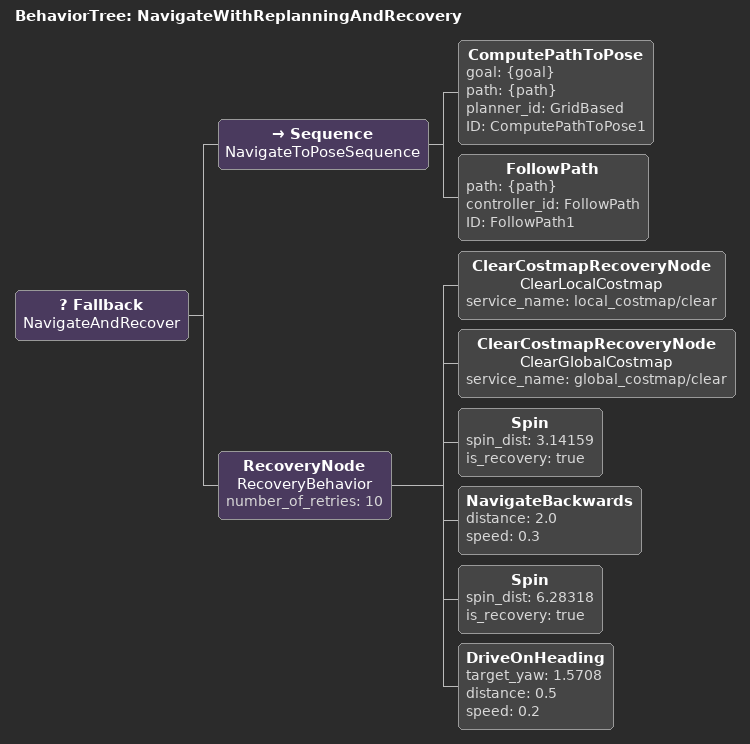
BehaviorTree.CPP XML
<?xml version="1.0"?>
<root main_tree_to_execute="NavigateWithReplanningAndRecovery">
  <BehaviorTree ID="NavigateWithReplanningAndRecovery">
    <!-- Fallback节点处理正常导航失败后的恢复操作 -->
    <Fallback name="NavigateAndRecover">
      <!-- Sequence节点确保顺序执行导航 -->
      <Sequence name="NavigateToPoseSequence">
        <!-- 计算路径并导航 -->
        <ComputePathToPose goal="{goal}" path="{path}" planner_id="GridBased" ID="ComputePathToPose1"/>
        <FollowPath path="{path}" controller_id="FollowPath" ID="FollowPath1"/>
      </Sequence>

      <!-- 如果导航失败，执行恢复行为 -->
      <RecoveryNode name="RecoveryBehavior" number_of_retries="10">
        <!-- 清除局部代价地图，解决临时障碍物问题 -->
        <ClearCostmapRecoveryNode name="ClearLocalCostmap" service_name="local_costmap/clear" />

        <!-- 清除全局代价地图，解决规划层面问题 -->
        <ClearCostmapRecoveryNode name="ClearGlobalCostmap" service_name="global_costmap/clear" />

        <!-- 如果依然无法解决，执行旋转以试图摆脱困境 -->
        <Spin spin_dist="3.14159" is_recovery="true" />

        <!-- 尝试向后退一定距离，试图摆脱困境 -->
        <NavigateBackwards distance="2.0" speed="0.3"/>

        <!-- 如果仍然失败，尝试更大角度的旋转 -->
        <Spin spin_dist="6.28318" is_recovery="true"/> <!-- 360度旋转 -->

        <!-- 如果还未恢复，尝试稍微调整机器人的位置 -->
        <DriveOnHeading target_yaw="1.5708" distance="0.5" speed="0.2"/> <!-- 往90度方向走一小段距离 -->
      </RecoveryNode>
    </Fallback>
  </BehaviorTree>
</root>
